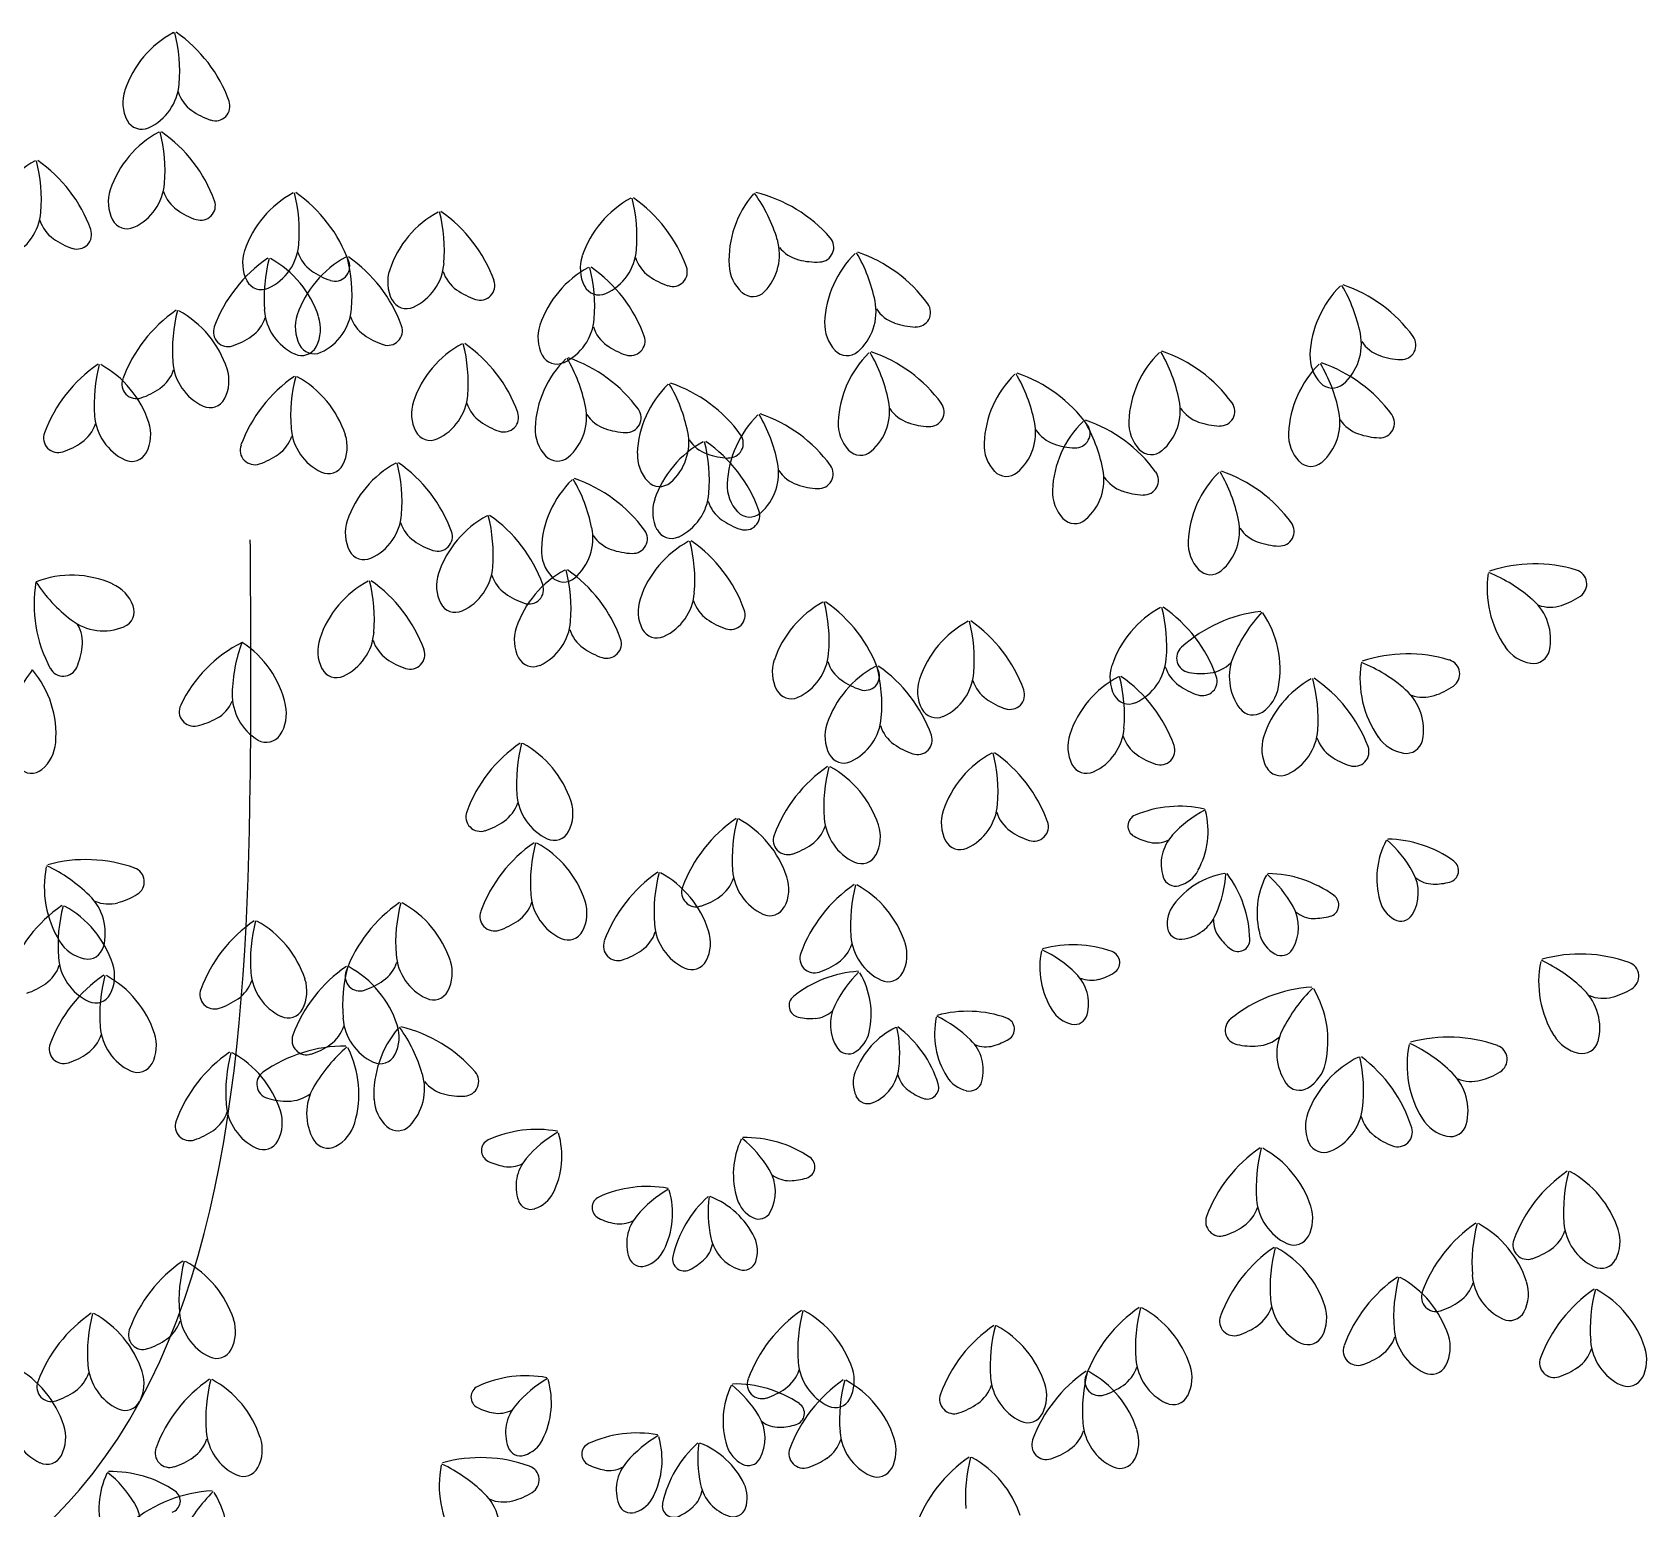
# Model space of a CAD drawing. Header units: millimetres. Extents: x 87938 to 265635, y 330093 to 434310.
# Drawn here: x 137167 to 138484, y 387982 to 389187 of the extents above; entities that cross this region are included whole.
import ezdxf

# ---------------------------------------------------------------- set-up
doc = ezdxf.new("R2010")
doc.units = ezdxf.units.MM

# ---------------------------------------------------------------- blocks, each defined once
blk = doc.blocks.new('A$C375B4AEE')
for centre, radius, start, end in [((8850.5, 7589.8), 83.7, 118.3445, 161.4924), ((8689.1, 7632), 126.8, 355.2804, 14.4133), ((8746.1, 7567.5), 117.2, 19.925, 55.2007), ((8801.3, 7606.2), 31.8, 161.4923, 206.9078), ((8772.2, 7625.1), 43.4, 294.9021, 355.2806), ((8842.9, 7624), 29.6, 197.7032, 234.5432), ((8845, 7603.4), 11.9, 250.9955, 19.9246), ((8784.9, 7597.9), 13.3, 206.908, 294.9021), ((8859.9, 7647.9), 58.9, 234.5432, 251.4303), ((8838.6, 7508.6), 83.7, 118.3445, 161.4924), ((8677.1, 7550.8), 126.8, 355.2804, 14.4133), ((8734.1, 7486.3), 117.2, 19.925, 55.2007), ((8737.6, 7485.1), 83.7, 118.3445, 161.4924), ((8576.2, 7527.3), 126.8, 355.2804, 14.4133), ((8633.2, 7462.8), 117.2, 19.925, 55.2007), ((8789.4, 7525), 31.8, 161.4923, 206.9078), ((8760.3, 7543.9), 43.4, 294.9021, 355.2806), ((8831, 7542.8), 29.6, 197.7032, 234.5432), ((8833.1, 7522.2), 11.9, 250.9955, 19.9246), ((8948.2, 7458.9), 83.7, 118.3446, 161.4923), ((8786.7, 7501.2), 126.8, 355.2804, 14.4133), ((8843.7, 7436.6), 117.2, 19.925, 55.2007), ((9223.7, 7454.6), 83.7, 118.3446, 161.4923), ((9062.2, 7496.8), 126.8, 355.2804, 14.4133), ((9119.2, 7432.3), 117.2, 19.925, 55.2008), ((9347.7, 7477.5), 83.7, 139.5157, 182.6636), ((9181.9, 7458.5), 126.8, 16.4517, 35.5845), ((9258.3, 7419), 117.2, 41.0962, 76.3719), ((8659.3, 7520.4), 43.4, 294.902, 355.2806), ((8730, 7519.3), 29.6, 197.7032, 234.5433), ((8772.9, 7516.7), 13.3, 206.908, 294.9021), ((8848, 7566.7), 58.9, 234.5432, 251.4303), ((9066.6, 7443.3), 83.7, 118.3446, 161.4923), ((8905.1, 7485.6), 126.8, 355.2805, 14.4133), ((8962.2, 7421.1), 117.2, 19.925, 55.2007), ((8747, 7543.2), 58.9, 234.5432, 251.4303), ((8732.1, 7498.7), 11.9, 250.9955, 19.9246), ((9337.7, 7488.2), 11.9, 272.1667, 41.0958), ((8899, 7475.4), 31.8, 161.4923, 206.9078), ((8869.9, 7494.3), 43.4, 294.902, 355.2806), ((8940.5, 7493.2), 29.6, 197.7032, 234.5431), ((9145.4, 7489.9), 43.4, 294.902, 355.2806), ((9261.9, 7482.2), 43.4, 316.0732, 16.4518), ((9328.2, 7506.7), 29.6, 218.8745, 255.7144), ((9425.7, 7423.5), 83.7, 134.4245, 177.5723), ((9258.9, 7419.4), 126.8, 11.3605, 30.4932), ((9331.5, 7373.2), 117.2, 36.0049, 71.2807), ((8954, 7382.6), 117.2, 124.4099, 159.6857), ((9011.5, 7446.7), 126.8, 165.1974, 184.3302), ((8849.7, 7405.6), 83.7, 18.1183, 61.2661), ((8991.2, 7406.5), 83.7, 118.3446, 161.4923), ((8957.5, 7517.1), 58.9, 234.5431, 251.4303), ((8942.7, 7472.5), 11.9, 250.9955, 19.9253), ((8829.7, 7448.8), 126.8, 355.2805, 14.4133), ((8886.7, 7384.2), 117.2, 19.925, 55.2007), ((9017.4, 7459.8), 31.8, 161.4923, 206.9078), ((8988.3, 7478.7), 43.4, 294.902, 355.2806), ((9189.2, 7398.1), 83.7, 118.3446, 161.4923), ((9174.5, 7471), 31.8, 161.4923, 206.9078), ((9027.7, 7440.3), 126.8, 355.2805, 14.4133), ((9084.7, 7375.8), 117.2, 19.925, 55.2007), ((9216, 7488.8), 29.6, 197.7035, 234.5431), ((9218.2, 7468.2), 11.9, 250.9956, 19.9253), ((9295.9, 7475.1), 31.8, 182.6636, 228.0789), ((9335.5, 7535.1), 58.9, 255.7143, 272.6015), ((8882.5, 7467), 13.3, 206.908, 294.9021), ((9059, 7477.6), 29.6, 197.7035, 234.5431), ((9061.1, 7457), 11.9, 250.9955, 19.9253), ((9158, 7462.7), 13.3, 206.908, 294.902), ((9233, 7512.7), 58.9, 234.5431, 251.4304), ((9821.7, 7397), 83.7, 134.4245, 177.5723), ((9654.9, 7392.8), 126.8, 11.3605, 30.4933), ((9727.5, 7346.6), 117.2, 36.0049, 71.2807), ((9001, 7451.5), 13.3, 206.908, 294.9021), ((9076, 7501.5), 58.9, 234.5431, 251.4304), ((9283.6, 7461.3), 13.3, 228.079, 316.0733), ((9340.7, 7435.8), 43.4, 310.982, 11.3605), ((8879.3, 7340.1), 117.2, 124.4099, 159.6857), ((8936.7, 7404.2), 126.8, 165.1974, 184.3302), ((8775, 7363), 83.7, 18.1183, 61.2661), ((8857.5, 7439.8), 29.6, 305.0674, 341.9073), ((8928.2, 7440.4), 43.4, 184.3302, 244.7087), ((8942, 7423), 31.8, 161.4923, 206.9078), ((8899, 7421.7), 31.8, 332.7028, 18.1184), ((8912.9, 7441.9), 43.4, 294.902, 355.2806), ((8983.5, 7440.8), 29.6, 197.7035, 234.5431), ((9110.9, 7433.4), 43.4, 294.902, 355.2806), ((9408.9, 7454.4), 29.6, 213.7835, 250.623), ((9416.7, 7435.1), 11.9, 267.0753, 36.0051), ((8855.3, 7419.1), 11.9, 159.6854, 288.6153), ((9000.5, 7464.7), 58.9, 234.5431, 251.4304), ((8985.7, 7420.1), 11.9, 250.9955, 19.9253), ((9140, 7414.5), 31.8, 161.4923, 206.9078), ((9181.6, 7432.3), 29.6, 197.7035, 234.5431), ((9373.9, 7425.7), 31.8, 177.5724, 222.9878), ((9418.7, 7482), 58.9, 250.6231, 267.5103), ((9736.7, 7409.3), 43.4, 310.9819, 11.3605), ((8840.7, 7463.8), 58.9, 288.1803, 305.0675), ((8915.4, 7413.2), 13.3, 244.7085, 332.7027), ((8925.5, 7414.6), 13.3, 206.908, 294.9021), ((9086, 7335.8), 83.7, 118.3446, 161.4923), ((8924.5, 7378), 126.8, 355.2805, 14.4133), ((8981.6, 7313.5), 117.2, 19.925, 55.2007), ((9198.6, 7456.2), 58.9, 234.5431, 251.4304), ((9183.7, 7411.7), 11.9, 250.9956, 19.9253), ((9360.4, 7413.1), 13.3, 222.988, 310.9819), ((9579.7, 7292.4), 117.2, 36.0049, 71.2807), ((9804.9, 7427.8), 29.6, 213.7835, 250.623), ((9812.7, 7408.5), 11.9, 267.0755, 36.0051), ((8815.5, 7296.1), 117.2, 124.4099, 159.6857), ((8872.9, 7360.3), 126.8, 165.1974, 184.3302), ((8711.2, 7319.1), 83.7, 18.1183, 61.2661), ((8853.5, 7397.9), 43.4, 184.3302, 244.7087), ((9189.5, 7337.4), 83.7, 134.4245, 177.5723), ((9123.5, 7406.2), 13.3, 206.908, 294.9021), ((9022.7, 7333.3), 126.8, 11.3605, 30.4933), ((9095.3, 7287.1), 117.2, 36.0049, 71.2807), ((9436.8, 7342.2), 83.7, 134.4245, 177.5723), ((9269.9, 7338.1), 126.8, 11.3605, 30.4933), ((9342.6, 7291.9), 117.2, 36.0049, 71.2807), ((9673.9, 7342.7), 83.7, 134.4245, 177.5723), ((9507.1, 7338.6), 126.8, 11.3605, 30.4933), ((9804.3, 7333.1), 83.7, 134.4245, 177.5723), ((9769.9, 7399.2), 31.8, 177.5724, 222.9878), ((9637.4, 7329), 126.8, 11.3605, 30.4933), ((9710, 7282.8), 117.2, 36.0049, 71.2807), ((9814.6, 7455.4), 58.9, 250.6231, 267.5103), ((8780.6, 7376.6), 11.9, 159.6854, 288.6153), ((8782.8, 7397.3), 29.6, 305.0674, 341.9073), ((8824.3, 7379.2), 31.8, 332.7028, 18.1184), ((8975.8, 7286.2), 117.2, 124.4099, 159.6857), ((9033.2, 7350.3), 126.8, 165.1974, 184.3302), ((8871.5, 7309.2), 83.7, 18.1183, 61.2661), ((9106.1, 7312.5), 126.8, 11.3605, 30.4933), ((9178.7, 7266.4), 117.2, 36.0049, 71.2807), ((9555.8, 7324.8), 83.7, 134.4245, 177.5723), ((9389, 7320.7), 126.8, 11.3605, 30.4933), ((9461.6, 7274.5), 117.2, 36.0049, 71.2807), ((9756.4, 7386.6), 13.3, 222.988, 310.982), ((8766, 7421.3), 58.9, 288.1803, 305.0675), ((8840.7, 7370.7), 13.3, 244.7085, 332.7027), ((9007.7, 7371.2), 43.4, 294.902, 355.2806), ((9272.9, 7316.7), 83.7, 134.4245, 177.5723), ((9588.9, 7355), 43.4, 310.9819, 11.3605), ((8789.7, 7354), 43.4, 184.3302, 244.7087), ((9036.8, 7352.3), 31.8, 161.4923, 206.9078), ((9078.4, 7370.1), 29.6, 197.7035, 234.5431), ((9080.5, 7349.4), 11.9, 250.9955, 19.9253), ((9104.5, 7349.7), 43.4, 310.9819, 11.3605), ((9172.7, 7368.2), 29.6, 213.7835, 250.623), ((9180.5, 7349), 11.9, 267.0753, 36.0051), ((9346.3, 7291.7), 83.7, 134.4245, 177.5723), ((9179.4, 7287.5), 126.8, 11.3605, 30.4933), ((9252, 7241.3), 117.2, 36.0049, 71.2807), ((9351.7, 7354.5), 43.4, 310.982, 11.3605), ((9420, 7373), 29.6, 213.7835, 250.623), ((9427.7, 7353.8), 11.9, 267.0753, 36.0051), ((9657.1, 7373.5), 29.6, 213.7835, 250.623), ((9664.9, 7354.3), 11.9, 267.0755, 36.0051), ((9719.2, 7345.4), 43.4, 310.9819, 11.3605), ((9795.2, 7344.7), 11.9, 267.0755, 36.0051), ((8719, 7353.3), 29.6, 305.0674, 341.9073), ((8760.5, 7335.3), 31.8, 332.7028, 18.1184), ((8950, 7344), 43.4, 184.3302, 244.7087), ((9020.4, 7343.9), 13.3, 206.908, 294.9021), ((9095.4, 7393.9), 58.9, 234.5431, 251.4304), ((9137.7, 7339.6), 31.8, 177.5724, 222.9877), ((9182.4, 7395.9), 58.9, 250.6231, 267.5103), ((9187.9, 7329), 43.4, 310.982, 11.3605), ((9384.9, 7344.4), 31.8, 177.5724, 222.9878), ((9429.7, 7400.7), 58.9, 250.6231, 267.5103), ((9470.8, 7337.1), 43.4, 310.9819, 11.3605), ((9539, 7355.7), 29.6, 213.7835, 250.623), ((9611.6, 7286.4), 83.7, 134.4245, 177.5723), ((9546.8, 7336.4), 11.9, 267.0755, 36.0051), ((9444.8, 7282.3), 126.8, 11.3605, 30.4933), ((9517.4, 7236.1), 117.2, 36.0049, 71.2807), ((9622.1, 7344.9), 31.8, 177.5724, 222.9878), ((9666.8, 7401.2), 58.9, 250.6231, 267.5103), ((9787.4, 7363.9), 29.6, 213.7835, 250.623), ((8716.7, 7332.7), 11.9, 159.6854, 288.6153), ((8702.2, 7377.3), 58.9, 288.1803, 305.0675), ((8877.1, 7322.7), 11.9, 159.6854, 288.6153), ((8879.3, 7343.4), 29.6, 305.0674, 341.9073), ((8920.8, 7325.3), 31.8, 332.7028, 18.1184), ((9282.8, 7255.8), 83.7, 118.3446, 161.4923), ((9256.1, 7347.5), 29.6, 213.7835, 250.623), ((9121.3, 7298), 126.8, 355.2805, 14.4133), ((9178.3, 7233.5), 117.2, 19.925, 55.2007), ((9263.9, 7328.2), 11.9, 267.0753, 36.0051), ((9504, 7327), 31.8, 177.5724, 222.9878), ((9548.7, 7383.3), 58.9, 250.6231, 267.5103), ((9752.4, 7335.3), 31.8, 177.5724, 222.9878), ((9797.2, 7391.6), 58.9, 250.6231, 267.5103), ((8776.9, 7326.8), 13.3, 244.7085, 332.7027), ((8862.5, 7367.4), 58.9, 288.1803, 305.0675), ((9032, 7238.4), 83.7, 118.3446, 161.4923), ((8870.5, 7280.7), 126.8, 355.2805, 14.4133), ((8927.5, 7216.2), 117.2, 19.925, 55.2007), ((9124.2, 7327), 13.3, 222.9879, 310.9819), ((9221.1, 7318.9), 31.8, 177.5724, 222.9878), ((9265.8, 7375.1), 58.9, 250.6231, 267.5103), ((9261.2, 7304), 43.4, 310.982, 11.3605), ((9371.4, 7331.8), 13.3, 222.988, 310.9819), ((9608.6, 7332.3), 13.3, 222.988, 310.982), ((9738.9, 7322.7), 13.3, 222.988, 310.982), ((8937.2, 7316.8), 13.3, 244.7085, 332.7027), ((9194.6, 7238.7), 83.7, 134.4245, 177.5723), ((9027.7, 7234.6), 126.8, 11.3605, 30.4933), ((9100.4, 7188.4), 117.2, 36.0049, 71.2807), ((9329.4, 7322.5), 29.6, 213.7835, 250.623), ((9337.2, 7303.2), 11.9, 267.0753, 36.0051), ((9490.5, 7314.5), 13.3, 222.988, 310.982), ((9526.6, 7298.7), 43.4, 310.9819, 11.3605), ((9594.8, 7317.2), 29.6, 213.7835, 250.623), ((9602.6, 7298), 11.9, 267.0755, 36.0051), ((9722.4, 7244.7), 83.7, 134.4245, 177.5723), ((9555.5, 7240.6), 126.8, 11.3605, 30.4933), ((9628.2, 7194.4), 117.2, 36.0049, 71.2807), ((9207.6, 7306.3), 13.3, 222.988, 310.9819), ((9204.5, 7291.1), 43.4, 294.902, 355.2806), ((9294.4, 7293.9), 31.8, 177.5724, 222.9878), ((9339.2, 7350.1), 58.9, 250.6231, 267.5103), ((9559.8, 7288.6), 31.8, 177.5724, 222.9878), ((9604.5, 7344.9), 58.9, 250.6231, 267.5103), ((9233.6, 7272.2), 31.8, 161.4923, 206.9078), ((9275.2, 7290), 29.6, 197.7035, 234.5431), ((9280.9, 7281.3), 13.3, 222.988, 310.9819), ((9277.3, 7269.4), 11.9, 250.9956, 19.9253), ((8982.8, 7254.9), 31.8, 161.4923, 206.9078), ((8953.7, 7273.8), 43.4, 294.902, 355.2806), ((9024.3, 7272.7), 29.6, 197.7035, 234.5431), ((9106.4, 7195.4), 83.7, 118.3446, 161.4923), ((8944.9, 7237.7), 126.8, 355.2805, 14.4133), ((9001.9, 7173.2), 117.2, 19.925, 55.2007), ((9109.6, 7251), 43.4, 310.9819, 11.3605), ((9292.2, 7313.9), 58.9, 234.5431, 251.4304), ((9546.3, 7276), 13.3, 222.988, 310.982), ((9637.3, 7257), 43.4, 310.9819, 11.3605), ((9705.6, 7275.5), 29.6, 213.7835, 250.623), ((9713.3, 7256.3), 11.9, 267.0755, 36.0051), ((9041.3, 7296.6), 58.9, 234.5431, 251.4304), ((9026.5, 7252.1), 11.9, 250.9955, 19.9253), ((9177.8, 7269.5), 29.6, 213.7835, 250.623), ((9185.6, 7250.3), 11.9, 267.0753, 36.0051), ((9270.9, 7174.6), 83.7, 118.3446, 161.4923), ((9217.2, 7263.9), 13.3, 206.908, 294.902), ((9109.4, 7216.8), 126.8, 355.2805, 14.4133), ((9166.4, 7152.3), 117.2, 19.925, 55.2007), ((9670.5, 7246.9), 31.8, 177.5724, 222.9878), ((9715.3, 7303.2), 58.9, 250.6231, 267.5103), ((8966.3, 7246.6), 13.3, 206.908, 294.9021), ((9142.8, 7240.9), 31.8, 177.5724, 222.9877), ((9187.5, 7297.2), 58.9, 250.6231, 267.5103), ((8727.8, 7139.2), 81.4, 65.9099, 110.9773), ((9057.2, 7211.9), 31.8, 161.4923, 206.9078), ((9028.1, 7230.8), 43.4, 294.902, 355.2806), ((9098.8, 7229.7), 29.6, 197.7035, 234.5431), ((9169.9, 7151.1), 83.7, 118.3446, 161.4923), ((9129.3, 7228.3), 13.3, 222.9879, 310.9819), ((9008.4, 7193.3), 126.8, 355.2805, 14.4133), ((9065.4, 7128.8), 117.2, 19.925, 55.2007), ((9657, 7234.3), 13.3, 222.988, 310.982), ((9966.3, 7209.7), 83.7, 171.5976, 214.7454), ((9835.8, 7105.5), 126.8, 48.5335, 67.6664), ((9921.6, 7112.6), 117.2, 73.1781, 108.4538), ((9952.1, 7213.4), 11.9, 304.2488, 73.178), ((8807, 7196.8), 109.9, 170.3912, 208.3763), ((8804.6, 7284.7), 126.8, 213.299, 232.4318), ((8748.2, 7184.3), 31.8, 20.8044, 66.2198), ((9009.5, 7142.2), 83.7, 118.3446, 161.4923), ((8848, 7184.4), 126.8, 355.2805, 14.4133), ((8905.1, 7119.9), 117.2, 19.925, 55.2007), ((9115.8, 7253.6), 58.9, 234.5431, 251.4304), ((9100.9, 7209), 11.9, 250.9955, 19.9253), ((9192.6, 7209.9), 43.4, 294.902, 355.2806), ((8765.4, 7190.9), 13.3, 292.8101, 20.8043), ((9040.7, 7203.6), 13.3, 206.908, 294.9021), ((9221.7, 7191), 31.8, 161.4923, 206.9078), ((9263.3, 7208.8), 29.6, 197.7035, 234.5431), ((9265.4, 7188.2), 11.9, 250.9956, 19.9253), ((9380.5, 7124.9), 83.7, 118.3446, 161.4923), ((9219, 7167.2), 126.8, 355.2805, 14.4133), ((9276, 7102.6), 117.2, 19.925, 55.2007), ((9656, 7120.6), 83.7, 118.3446, 161.4923), ((9494.5, 7162.8), 126.8, 355.2805, 14.4133), ((9551.5, 7098.3), 117.2, 19.925, 55.2007), ((9891.1, 7168.1), 43.4, 348.155, 48.5335), ((9934.2, 7224.1), 29.6, 250.9565, 287.7963), ((9925.3, 7252), 58.9, 287.7962, 304.6835), ((8753.8, 7218.6), 43.4, 232.4317, 292.8103), ((8707, 7165.6), 29.6, 353.1691, 30.0088), ((9091.6, 7186.4), 43.4, 294.902, 355.2806), ((9280.3, 7232.7), 58.9, 234.5431, 251.4304), ((9498.9, 7109.3), 83.7, 118.3446, 161.4923), ((9337.4, 7151.6), 126.8, 355.2805, 14.4133), ((9394.4, 7087.1), 117.2, 19.925, 55.2007), ((9711.6, 7074.7), 117.2, 96.667, 131.9428), ((9792.3, 7104.7), 126.8, 137.4545, 156.5873), ((9630, 7143.6), 83.7, 350.3754, 33.5232), ((8960.3, 7158.7), 31.8, 161.4923, 206.9078), ((8931.2, 7177.6), 43.4, 294.902, 355.2806), ((9001.9, 7176.5), 29.6, 197.7035, 234.5431), ((9120.7, 7167.5), 31.8, 161.4923, 206.9078), ((9162.3, 7185.3), 29.6, 197.7035, 234.5431), ((9164.4, 7164.7), 11.9, 250.9956, 19.9253), ((9205.2, 7182.7), 13.3, 206.908, 294.902), ((8677.9, 7169), 58.9, 336.2819, 353.1691), ((8916, 7067.4), 109.9, 116.6368, 154.6219), ((8985.5, 7121.4), 126.8, 159.5446, 178.6774), ((8822.7, 7097.3), 81.4, 12.1555, 57.2229), ((9004, 7155.8), 11.9, 250.9955, 19.9253), ((9104.3, 7159.2), 13.3, 206.908, 294.9021), ((9179.3, 7209.2), 58.9, 234.5431, 251.4304), ((9302.1, 7160.3), 43.4, 294.902, 355.2806), ((9641.2, 7153), 11.9, 131.9425, 260.8722), ((9715.7, 7137.8), 43.4, 156.5873, 216.9658), ((9817.9, 7039.2), 117.2, 73.1781, 108.4538), ((9923.6, 7180.1), 31.8, 214.7455, 260.1608), ((9920.5, 7161.9), 13.3, 260.1609, 348.1551), ((8796.4, 7066.4), 126.8, 142.6392, 161.7719), ((8633.6, 7090.7), 81.4, 355.25, 40.3175), ((8720.9, 7150.1), 11.9, 207.7871, 336.7168), ((8943.9, 7150.3), 13.3, 206.908, 294.9021), ((9018.9, 7200.3), 58.9, 234.5431, 251.4304), ((9331.2, 7141.4), 31.8, 161.4923, 206.9078), ((9423.4, 7072.5), 83.7, 118.3446, 161.4923), ((9372.8, 7159.2), 29.6, 197.7035, 234.5431), ((9375, 7138.5), 11.9, 250.9956, 19.9253), ((9262, 7114.8), 126.8, 355.2805, 14.4133), ((9319, 7050.2), 117.2, 19.925, 55.2007), ((9420.6, 7144.7), 43.4, 294.902, 355.2806), ((9606.7, 7137), 31.8, 161.4923, 206.9078), ((9577.6, 7155.9), 43.4, 294.902, 355.2806), ((9648.3, 7154.8), 29.6, 197.7035, 234.543), ((9649.1, 7199.3), 58.9, 260.4374, 277.3246), ((9652.9, 7170.2), 29.6, 277.3245, 314.1644), ((9862.6, 7136.2), 83.7, 171.5976, 214.7454), ((9732.1, 7032.1), 126.8, 48.5335, 67.6664), ((9848.4, 7140), 11.9, 304.2488, 73.178), ((9314.8, 7133), 13.3, 206.908, 294.902), ((9389.8, 7183.1), 58.9, 234.5431, 251.4304), ((9449.7, 7125.8), 31.8, 161.4923, 206.9078), ((9491.3, 7143.6), 29.6, 197.7035, 234.543), ((9493.4, 7123), 11.9, 250.9956, 19.9253), ((9621.5, 7064.1), 83.7, 118.3446, 161.4923), ((9460, 7106.3), 126.8, 355.2805, 14.4133), ((9517, 7041.8), 117.2, 19.925, 55.2007), ((9665.3, 7178.7), 58.9, 234.5431, 251.4304), ((9650.5, 7134.2), 11.9, 250.9956, 19.9253), ((9681.1, 7134.9), 31.8, 304.9599, 350.3755), ((9780, 7063), 83.7, 119.1588, 162.3066), ((9618, 7102.9), 126.8, 356.0947, 15.2275), ((9675.9, 7039.3), 117.2, 20.7392, 56.015), ((9787.4, 7094.6), 43.4, 348.155, 48.5335), ((9821.6, 7178.5), 58.9, 287.7962, 304.6835), ((8827.4, 7109.3), 11.9, 154.0327, 282.9624), ((8831.7, 7129.6), 29.6, 299.4147, 336.2544), ((8902.1, 7123.3), 43.4, 178.6773, 239.0559), ((8871.2, 7107.5), 31.8, 327.05, 12.4654), ((9508.3, 7167.5), 58.9, 234.5431, 251.4304), ((9590.3, 7128.7), 13.3, 206.9079, 294.9022), ((9830.5, 7150.6), 29.6, 250.9565, 287.7963), ((8817.3, 7155.2), 58.9, 282.5275, 299.4147), ((9345.1, 7107.9), 43.4, 294.902, 355.2806), ((9433.3, 7117.5), 13.3, 206.908, 294.902), ((9691.7, 7119.8), 13.3, 216.9658, 304.9599), ((8886.6, 7097.5), 13.3, 239.0557, 327.0499), ((9374.2, 7089), 31.8, 161.4923, 206.9078), ((9415.8, 7106.8), 29.6, 197.7035, 234.5431), ((9418, 7086.1), 11.9, 250.9956, 19.9253), ((9572.3, 7080.5), 31.8, 161.4923, 206.9078), ((9543.2, 7099.4), 43.4, 294.902, 355.2806), ((9613.9, 7098.3), 29.6, 197.7035, 234.543), ((9730.6, 7078.8), 31.8, 162.3065, 207.722), ((9701.2, 7097.3), 43.4, 295.7162, 356.0946), ((9771.9, 7097.2), 29.6, 198.5178, 235.3575), ((9819.9, 7106.7), 31.8, 214.7455, 260.1608), ((8683, 7086.4), 31.8, 310.1445, 355.5599), ((9160, 6986.9), 117.2, 124.4099, 159.6857), ((9217.5, 7051), 126.8, 165.1974, 184.3302), ((9055.7, 7009.8), 83.7, 18.1183, 61.2661), ((9357.8, 7080.6), 13.3, 206.908, 294.902), ((9432.8, 7130.7), 58.9, 234.5431, 251.4304), ((9518.3, 7001.8), 83.7, 118.3446, 161.4923), ((9356.8, 7044), 126.8, 355.2805, 14.4133), ((9413.8, 6979.5), 117.2, 19.925, 55.2007), ((9630.9, 7122.2), 58.9, 234.5431, 251.4304), ((9616, 7077.7), 11.9, 250.9956, 19.9253), ((9774.4, 7076.5), 11.9, 251.8097, 20.7395), ((9816.8, 7088.5), 13.3, 260.1609, 348.1551), ((8694.9, 7072.3), 13.3, 222.1502, 310.1444), ((9410.8, 6967.8), 117.2, 124.4099, 159.6857), ((9468.2, 7031.9), 126.8, 165.1974, 184.3302), ((9306.4, 6990.8), 83.7, 18.1183, 61.2661), ((9555.8, 7072.2), 13.3, 206.9079, 294.9022), ((9714.3, 7070.2), 13.3, 207.7223, 295.7162), ((9788.6, 7121.3), 58.9, 235.3574, 252.2445), ((9063.6, 7044.1), 29.6, 305.0674, 341.9073), ((9134.3, 7044.7), 43.4, 184.3302, 244.7087), ((9105, 7026), 31.8, 332.7028, 18.1184), ((9061.3, 7023.4), 11.9, 159.6854, 288.6153), ((9336.1, 6925.3), 117.2, 124.4099, 159.6857), ((9393.5, 6989.4), 126.8, 165.1974, 184.3302), ((9231.7, 6948.3), 83.7, 18.1183, 61.2661), ((9385, 7025.6), 43.4, 184.3302, 244.7086), ((9469.1, 7018.3), 31.8, 161.4923, 206.9078), ((9440, 7037.2), 43.4, 294.902, 355.2806), ((9510.7, 7036.1), 29.6, 197.7035, 234.543), ((9599.1, 7015.9), 9.54, 112.6683, 241.5979), ((9631.6, 6938.2), 93.8, 77.3926, 112.6683), ((9700.4, 6939.5), 101.5, 118.18, 137.3128), ((9588.1, 7011.8), 66.9, 331.1009, 14.2488), ((9046.7, 7068), 58.9, 288.1803, 305.0675), ((9121.4, 7017.5), 13.3, 244.7085, 332.7027), ((9312, 7004.4), 11.9, 159.6855, 288.6153), ((9314.3, 7025), 29.6, 305.0674, 341.9073), ((9355.8, 7006.9), 31.8, 332.7028, 18.1184), ((9527.7, 7059.9), 58.9, 234.5431, 251.4304), ((9512.8, 7015.4), 11.9, 250.9956, 19.9253), ((9651.4, 6984.8), 34.7, 137.3129, 197.6912), ((9171.4, 6905.6), 117.2, 124.4099, 159.6857), ((9228.9, 6969.7), 126.8, 165.1974, 184.3302), ((9067.1, 6928.6), 83.7, 18.1183, 61.2661), ((9297.5, 7049), 58.9, 288.1803, 305.0675), ((9452.7, 7009.9), 13.3, 206.908, 294.902), ((9617.3, 7048.8), 47.1, 241.163, 258.0502), ((9612.4, 7025.8), 23.7, 258.0502, 294.8898), ((9859.5, 6972.9), 66.9, 152.3232, 195.4709), ((9733.5, 6928.7), 101.5, 29.2591, 48.3919), ((9800.2, 6911.4), 93.8, 53.9036, 89.1793), ((8789.1, 6965.9), 83.7, 168.5702, 211.718), ((8653.3, 6868.8), 126.8, 45.5061, 64.6389), ((8739.4, 6871.3), 117.2, 70.1506, 105.4264), ((8775.1, 6970.4), 11.9, 301.2209, 70.1506), ((9372.2, 6998.5), 13.3, 244.7086, 332.7027), ((9849.8, 6979.4), 9.54, 284.9741, 53.9032), ((9272.2, 6881.4), 117.2, 124.4099, 159.6857), ((9329.7, 6945.5), 126.8, 165.1974, 184.3302), ((9167.9, 6904.4), 83.7, 18.1183, 61.2661), ((9239.6, 6982.5), 29.6, 305.0674, 341.9073), ((9310.3, 6983.1), 43.4, 184.3302, 244.7086), ((9281.1, 6964.4), 31.8, 332.7028, 18.1184), ((9628.5, 6977.5), 10.7, 197.6911, 285.6853), ((9680.2, 6911.3), 66.9, 99.8843, 143.0322), ((9624.5, 6991.7), 25.4, 285.6855, 331.101), ((9568.3, 6984.3), 101.5, 336.8202, 355.953), ((9595.3, 6920.9), 93.8, 1.4647, 36.7405), ((9761.8, 6944.8), 66.9, 152.3232, 195.4709), ((9635.8, 6900.6), 101.5, 29.2591, 48.3919), ((9702.5, 6883.3), 93.8, 53.9036, 89.1793), ((9791.8, 6961.3), 34.7, 328.8807, 29.2591), ((9839.2, 6992.2), 23.7, 231.6821, 268.5218), ((9839.8, 7015.6), 47.1, 268.5218, 285.409), ((8711.8, 6928.3), 43.4, 345.1278, 45.5062), ((8750.4, 7010.3), 58.9, 284.7688, 301.656), ((9145.6, 6963.4), 43.4, 184.3302, 244.7087), ((9237.3, 6961.9), 11.9, 159.6855, 288.6153), ((9222.8, 7006.5), 58.9, 288.1803, 305.0675), ((9432.5, 6871.4), 117.2, 124.4099, 159.6857), ((9490, 6935.6), 126.8, 165.1974, 184.3302), ((9328.2, 6894.4), 83.7, 18.1183, 61.2661), ((9752.1, 6951.4), 9.54, 284.9741, 53.9032), ((8786, 6854.2), 117.2, 124.4099, 159.6857), ((8843.4, 6918.3), 126.8, 165.1974, 184.3302), ((8681.7, 6877.2), 83.7, 18.1183, 61.2661), ((8757.9, 6981.9), 29.6, 247.9291, 284.7688), ((9061.5, 6856.7), 117.2, 124.4099, 159.6857), ((9118.9, 6920.8), 126.8, 165.1974, 184.3302), ((8957.2, 6879.7), 83.7, 18.1183, 61.2661), ((9072.7, 6942.1), 11.9, 159.6854, 288.6153), ((9075, 6962.8), 29.6, 305.0674, 341.9073), ((9116.4, 6944.7), 31.8, 332.7028, 18.1184), ((9297.4, 6956), 13.3, 244.7086, 332.7027), ((9647, 6936.3), 25.4, 143.0322, 188.4475), ((9629.7, 6958), 34.7, 276.4418, 336.8203), ((9694.1, 6933.3), 34.7, 328.8807, 29.2591), ((9741.5, 6964.1), 23.7, 231.6821, 268.5218), ((9742.1, 6987.6), 47.1, 268.5218, 285.409), ((9819.5, 6961.8), 25.4, 195.4709, 240.8865), ((9812.3, 6948.9), 10.7, 240.8864, 328.8807), ((8943, 6841.9), 117.2, 124.4099, 159.6857), ((9000.4, 6906), 126.8, 165.1974, 184.3302), ((8838.6, 6864.9), 83.7, 18.1183, 61.2661), ((9058.1, 6986.8), 58.9, 288.1803, 305.0675), ((9132.8, 6936.2), 13.3, 244.7085, 332.7027), ((9175.8, 6938.6), 29.6, 305.0674, 341.9073), ((9246.5, 6939.2), 43.4, 184.3302, 244.7086), ((9217.2, 6920.5), 31.8, 332.7028, 18.1184), ((9632.4, 6934.1), 10.7, 188.4475, 276.4419), ((9683.1, 6939.2), 23.7, 179.2434, 216.083), ((8744.9, 6938.6), 31.8, 211.718, 257.1335), ((8740.8, 6920.6), 13.3, 257.1335, 345.1277), ((9173.5, 6917.9), 11.9, 159.6855, 288.6153), ((9336.1, 6928.6), 29.6, 305.0674, 341.9073), ((9406.8, 6929.3), 43.4, 184.3302, 244.7086), ((9377.5, 6910.5), 31.8, 332.7028, 18.1184), ((9544.8, 6825.2), 93.8, 70.1507, 105.4264), ((9702, 6953), 47.1, 216.0828, 232.9701), ((9679.5, 6923), 9.54, 232.5351, 1.4645), ((9721.8, 6933.7), 25.4, 195.4709, 240.8865), ((8760.2, 6912), 43.4, 184.3302, 244.7087), ((8731, 6893.3), 31.8, 332.7028, 18.1184), ((8965, 6913.9), 29.6, 305.0674, 341.9073), ((9035.7, 6914.5), 43.4, 184.3302, 244.7087), ((9006.5, 6895.8), 31.8, 332.7028, 18.1184), ((9158.9, 6962.6), 58.9, 288.1803, 305.0675), ((9233.6, 6912), 13.3, 244.7086, 332.7027), ((9333.8, 6908), 11.9, 159.6855, 288.6153), ((9319.2, 6952.6), 58.9, 288.1803, 305.0675), ((9584.6, 6900.8), 66.9, 168.5702, 211.718), ((9476, 6823.2), 101.5, 45.5061, 64.6389), ((9573.4, 6904.4), 9.54, 301.2212, 70.151), ((9714.7, 6920.8), 10.7, 240.8864, 328.8807), ((10008.4, 6888.8), 83.7, 168.5702, 211.718), ((9872.7, 6791.7), 126.8, 45.5061, 64.639), ((9958.7, 6794.2), 117.2, 70.1507, 105.4264), ((9994.5, 6893.3), 11.9, 301.2209, 70.1507), ((8689.5, 6911.4), 29.6, 305.0674, 341.9073), ((8820.1, 6797.4), 117.2, 124.4099, 159.6857), ((8877.5, 6861.6), 126.8, 165.1974, 184.3302), ((8715.8, 6820.4), 83.7, 18.1183, 61.2661), ((8846.5, 6899.1), 29.6, 305.0674, 341.9073), ((8917.2, 6899.7), 43.4, 184.3302, 244.7087), ((9018.2, 6804.6), 117.2, 124.4099, 159.6857), ((8887.9, 6881), 31.8, 332.7028, 18.1184), ((9075.6, 6868.7), 126.8, 165.1974, 184.3302), ((8962.8, 6893.2), 11.9, 159.6854, 288.6153), ((8913.8, 6827.5), 83.7, 18.1183, 61.2661), ((8948.2, 6937.9), 58.9, 288.1803, 305.0675), ((9375.5, 6803.7), 93.8, 93.6396, 128.9153), ((9441.2, 6824.3), 101.5, 134.4271, 153.5599), ((9313.2, 6862.2), 66.9, 347.348, 30.4958), ((9393.9, 6902.1), 13.3, 244.7086, 332.7027), ((9522.8, 6870.8), 34.7, 345.1275, 45.5061), ((9559.7, 6913.7), 23.7, 247.9292, 284.7688), ((9553.7, 6936.3), 47.1, 284.7688, 301.656), ((8672.7, 6935.4), 58.9, 288.1803, 305.0675), ((8747.4, 6884.8), 13.3, 244.7085, 332.7027), ((8844.2, 6878.5), 11.9, 159.6854, 288.6153), ((9022.9, 6887.3), 13.3, 244.7085, 332.7027), ((9322.6, 6869.3), 9.54, 128.9152, 257.845), ((9747, 6767.4), 117.2, 93.6396, 128.9153), ((9829.2, 6793.1), 126.8, 134.4271, 153.5598), ((9669.1, 6840.5), 83.7, 347.348, 30.4957), ((9931.2, 6851.2), 43.4, 345.1278, 45.5062), ((9977.2, 6904.9), 29.6, 247.9291, 284.7688), ((9969.8, 6933.2), 58.9, 284.7688, 301.656), ((8829.7, 6923.1), 58.9, 288.1803, 305.0675), ((8904.3, 6872.6), 13.3, 244.7085, 332.7027), ((9332.6, 6882.5), 23.7, 274.2972, 311.137), ((9381.4, 6854), 34.7, 153.5599, 213.9383), ((9458.9, 6770.9), 93.8, 70.1506, 105.4264), ((9549.3, 6879), 25.4, 211.7181, 257.1334), ((8794.3, 6855.3), 43.4, 184.3302, 244.7087), ((8921.7, 6861.8), 29.6, 305.0674, 341.9073), ((8992.4, 6862.4), 43.4, 184.3302, 244.7087), ((9058, 6796.7), 83.7, 139.5158, 182.6636), ((8963.2, 6843.7), 31.8, 332.7028, 18.1184), ((8892.2, 6777.8), 126.8, 16.4517, 35.5845), ((8968.7, 6738.2), 117.2, 41.0962, 76.3719), ((9330.8, 6905.9), 47.1, 257.41, 274.2972), ((9429.7, 6791.5), 66.9, 116.1313, 159.2791), ((9301.9, 6830.3), 101.5, 353.0673, 12.2001), ((9345.5, 6777), 93.8, 17.7118, 52.9875), ((9498.7, 6846.5), 66.9, 168.5702, 211.718), ((9390.1, 6768.9), 101.5, 45.5061, 64.6389), ((9487.5, 6850.1), 9.54, 301.2212, 70.151), ((9546, 6864.6), 10.7, 257.1335, 345.1276), ((9680.9, 6849.3), 11.9, 128.9153, 257.8448), ((8721.3, 6834), 11.9, 159.6854, 288.6153), ((8723.6, 6854.6), 29.6, 305.0674, 341.9073), ((8765.1, 6836.6), 31.8, 332.7028, 18.1184), ((8919.4, 6841.1), 11.9, 159.6854, 288.6153), ((8904.9, 6885.7), 58.9, 288.1803, 305.0675), ((9353.7, 6853.1), 25.4, 301.9326, 347.3479), ((9436.9, 6816.5), 34.7, 345.1275, 45.5061), ((9473.7, 6859.4), 23.7, 247.9291, 284.7688), ((9467.7, 6882.1), 47.1, 284.7688, 301.656), ((9691.2, 6895.1), 58.9, 257.41, 274.2972), ((9693.4, 6865.9), 29.6, 274.2973, 311.1369), ((9754.5, 6830.3), 43.4, 153.5597, 213.9382), ((9901, 6820.9), 83.7, 168.5702, 211.718), ((9765.3, 6723.9), 126.8, 45.5061, 64.639), ((9851.3, 6726.4), 117.2, 70.1507, 105.4264), ((9887.1, 6825.4), 11.9, 301.2209, 70.1507), ((9964.3, 6861.5), 31.8, 211.718, 257.1334), ((9960.2, 6843.5), 13.3, 257.1334, 345.1277), ((8706.8, 6878.6), 58.9, 288.1803, 305.0675), ((8922.8, 6734.5), 117.2, 124.4099, 159.6857), ((8980.3, 6798.6), 126.8, 165.1974, 184.3302), ((8818.5, 6757.5), 83.7, 18.1183, 61.2661), ((8951.3, 6719.1), 117.2, 89.873, 125.1487), ((9035, 6739.4), 126.8, 130.6604, 149.7932), ((8878.4, 6797.2), 83.7, 343.5813, 26.7291), ((8979.6, 6835.2), 13.3, 244.7085, 332.7027), ((9361.5, 6840.6), 10.7, 213.9386, 301.9326), ((9814.7, 6752.2), 83.7, 116.1313, 159.2791), ((9655, 6800.6), 126.8, 353.0673, 12.2001), ((9709.5, 6734), 117.2, 17.7118, 52.9875), ((8781.5, 6828.1), 13.3, 244.7085, 332.7027), ((8890.7, 6805.2), 11.9, 125.1488, 254.0784), ((8972.3, 6801.4), 43.4, 316.0732, 16.4518), ((9048, 6807.4), 11.9, 272.1666, 41.0963), ((9390.8, 6806.2), 25.4, 159.2791, 204.6945), ((9368.2, 6822.2), 34.7, 292.6889, 353.0673), ((9424.6, 6819.2), 23.7, 195.4901, 232.33), ((9463.4, 6824.7), 25.4, 211.7181, 257.1334), ((9719.8, 6829.2), 31.8, 301.9325, 347.348), ((9823.7, 6783.4), 43.4, 345.1278, 45.5062), ((9862.3, 6865.3), 58.9, 284.7688, 301.656), ((8904.3, 6820.9), 29.6, 270.5305, 307.3702), ((8962.8, 6781.3), 43.4, 149.7932, 210.1716), ((9038.6, 6825.9), 29.6, 218.8747, 255.7144), ((9045.8, 6854.3), 58.9, 255.7143, 272.6015), ((9439, 6837.7), 47.1, 232.3299, 249.2172), ((9425.7, 6802.6), 9.54, 248.7823, 17.7116), ((9460.1, 6810.3), 10.7, 257.1333, 345.1275), ((9729.5, 6813.5), 13.3, 213.9383, 301.9327), ((9869.8, 6837), 29.6, 247.9291, 284.7688), ((8897, 6792.3), 43.4, 184.3302, 244.7087), ((8904, 6850.2), 58.9, 253.6433, 270.5305), ((9006.2, 6794.3), 31.8, 182.6636, 228.0789), ((9377.4, 6800), 10.7, 204.6948, 292.6889), ((9737.9, 6790.5), 43.4, 292.6888, 353.0673), ((8824.1, 6771), 11.9, 159.6854, 288.6153), ((8826.4, 6791.7), 29.6, 305.0674, 341.9073), ((8867.8, 6773.6), 31.8, 332.7028, 18.1184), ((8928.2, 6782.5), 31.8, 298.1659, 343.5814), ((8993.9, 6780.5), 13.3, 228.079, 316.0733), ((9766.2, 6770.5), 31.8, 159.2792, 204.6947), ((9808.4, 6786.7), 29.6, 195.4901, 232.33), ((9856.9, 6793.7), 31.8, 211.718, 257.1334), ((9852.8, 6775.7), 13.3, 257.1334, 345.1277), ((8809.5, 6815.7), 58.9, 288.1803, 305.0675), ((8884.2, 6765.1), 13.3, 244.7085, 332.7027), ((8936.9, 6766.2), 13.3, 210.1714, 298.166), ((9071.6, 6751), 9.54, 114.8185, 243.7481), ((9107, 6674.5), 93.8, 79.5426, 114.8184), ((9175.7, 6678.5), 101.5, 120.3301, 139.4629), ((9060.8, 6746.4), 66.9, 333.251, 16.3988), ((9334.5, 6731.5), 66.9, 154.4733, 197.621), ((9210.3, 6682.6), 101.5, 31.4091, 50.542), ((9277.5, 6667.8), 93.8, 56.0537, 91.3294), ((9826.4, 6809.9), 58.9, 232.33, 249.2171), ((9809.8, 6766), 11.9, 248.7822, 17.712), ((9125, 6721.9), 34.7, 139.4629, 199.8413), ((9324.6, 6737.7), 9.54, 287.1242, 56.0538), ((9763.6, 6656.5), 117.2, 124.4099, 159.6857), ((9821, 6720.7), 126.8, 165.1974, 184.3302), ((9659.3, 6679.5), 83.7, 18.1183, 61.2661), ((9749.4, 6762.8), 13.3, 204.6945, 292.689), ((9088.5, 6784.5), 47.1, 243.313, 260.2002), ((9084.6, 6761.4), 23.7, 260.2002, 297.04), ((9267.3, 6717.4), 34.7, 331.0306, 31.4092), ((10014.3, 6637.5), 117.2, 124.4099, 159.6857), ((10071.8, 6701.6), 126.8, 165.1974, 184.3302), ((9910, 6660.5), 83.7, 18.1183, 61.2661), ((9197.3, 6627.9), 93.8, 79.5426, 114.8184), ((9266, 6631.8), 101.5, 120.3301, 139.4629), ((9151.1, 6699.8), 66.9, 333.251, 16.3988), ((9313.5, 6750.1), 23.7, 233.8321, 270.6718), ((9313.2, 6773.5), 47.1, 270.6718, 287.559), ((9102.4, 6713.7), 10.7, 199.8417, 287.8357), ((9097.9, 6727.8), 25.4, 287.8356, 333.251), ((9161.9, 6704.4), 9.54, 114.8185, 243.7481), ((9309.8, 6643.8), 93.8, 131.9815, 167.2573), ((9348.6, 6700.7), 101.5, 172.7689, 191.9017), ((9224.6, 6651), 66.9, 25.6899, 68.8377), ((9295, 6718.9), 25.4, 197.6209, 243.0365), ((9737.8, 6714.4), 43.4, 184.3302, 244.7087), ((9708.6, 6695.6), 31.8, 332.7028, 18.1184), ((9178.9, 6737.9), 47.1, 243.313, 260.2002), ((9174.9, 6714.8), 23.7, 260.2002, 297.0399), ((9215.3, 6675.2), 34.7, 139.4629, 199.8413), ((9288.3, 6705.8), 10.7, 243.0367, 331.031), ((9664.9, 6693.1), 11.9, 159.6855, 288.6152), ((9667.1, 6713.7), 29.6, 305.0675, 341.9073), ((9939.6, 6595), 117.2, 124.4099, 159.6857), ((9988.6, 6695.3), 43.4, 184.3302, 244.7087), ((9283.3, 6686.9), 34.7, 191.9017, 252.2802), ((9262, 6669), 25.4, 340.2744, 25.6898), ((9650.3, 6737.7), 58.9, 288.1803, 305.0675), ((9725, 6687.2), 13.3, 244.7086, 332.7027), ((9997.1, 6659.1), 126.8, 165.1974, 184.3302), ((9835.3, 6618), 83.7, 18.1183, 61.2661), ((9917.9, 6694.7), 29.6, 305.0675, 341.9073), ((9959.3, 6676.6), 31.8, 332.7028, 18.1184), ((9188.2, 6681.1), 25.4, 287.8356, 333.251), ((9227.3, 6679), 23.7, 312.6391, 349.4787), ((9775, 6575.3), 117.2, 124.4099, 159.6857), ((9832.4, 6639.4), 126.8, 165.1974, 184.3302), ((9670.7, 6598.2), 83.7, 18.1183, 61.2661), ((9915.6, 6674.1), 11.9, 159.6855, 288.6152), ((9901, 6718.7), 58.9, 288.1803, 305.0675), ((8884.7, 6564.1), 117.2, 124.4099, 159.6857), ((8942.1, 6628.2), 126.8, 165.1974, 184.3302), ((8780.4, 6587.1), 83.7, 18.1183, 61.2661), ((9192.7, 6667.1), 10.7, 199.8416, 287.8356), ((9227.6, 6662.3), 9.54, 167.2572, 296.1871), ((9211.4, 6696.2), 47.1, 295.7519, 312.6391), ((9275.9, 6664), 10.7, 252.2802, 340.2741), ((9975.7, 6668.2), 13.3, 244.7086, 332.7027), ((9875.8, 6551.1), 117.2, 124.4099, 159.6857), ((9933.2, 6615.2), 126.8, 165.1974, 184.3302), ((9771.5, 6574), 83.7, 18.1183, 61.2661), ((9843.2, 6652.2), 29.6, 305.0675, 341.9073), ((9913.8, 6652.8), 43.4, 184.3302, 244.7087), ((9884.6, 6634.1), 31.8, 332.7028, 18.1184), ((9749.2, 6633.1), 43.4, 184.3302, 244.7087), ((9840.9, 6631.5), 11.9, 159.6855, 288.6152), ((9826.3, 6676.2), 58.9, 288.1803, 305.0675), ((10036.1, 6541.1), 117.2, 124.4099, 159.6857), ((10093.6, 6605.2), 126.8, 165.1974, 184.3302), ((9931.8, 6564.1), 83.7, 18.1183, 61.2661), ((8810, 6521.6), 117.2, 124.4099, 159.6857), ((8867.4, 6585.7), 126.8, 165.1974, 184.3302), ((8705.7, 6544.6), 83.7, 18.1183, 61.2661), ((8858.9, 6621.9), 43.4, 184.3302, 244.7087), ((8829.7, 6603.2), 31.8, 332.7028, 18.1184), ((9389.6, 6523.9), 117.2, 124.4099, 159.6857), ((9447, 6588), 126.8, 165.1974, 184.3302), ((9285.2, 6546.8), 83.7, 18.1183, 61.2661), ((9665.1, 6526.3), 117.2, 124.4099, 159.6857), ((9722.5, 6590.5), 126.8, 165.1974, 184.3302), ((9560.8, 6549.3), 83.7, 18.1183, 61.2661), ((9676.2, 6611.8), 11.9, 159.6855, 288.6152), ((9678.5, 6632.5), 29.6, 305.0675, 341.9073), ((9720, 6614.4), 31.8, 332.7028, 18.1184), ((9901, 6625.6), 13.3, 244.7086, 332.7027), ((8785.9, 6600.6), 11.9, 159.6854, 288.6153), ((8788.2, 6621.3), 29.6, 305.0674, 341.9073), ((9546.5, 6511.6), 117.2, 124.4099, 159.6857), ((9604, 6575.7), 126.8, 165.1974, 184.3302), ((9442.2, 6534.6), 83.7, 18.1183, 61.2661), ((9661.7, 6656.4), 58.9, 288.1803, 305.0675), ((9736.4, 6605.9), 13.3, 244.7086, 332.7027), ((9850, 6608.9), 43.4, 184.3302, 244.7087), ((9820.8, 6590.2), 31.8, 332.7028, 18.1184), ((8771.4, 6645.3), 58.9, 288.1803, 305.0675), ((8846.1, 6594.7), 13.3, 244.7085, 332.7027), ((9777.1, 6587.6), 11.9, 159.6855, 288.6152), ((9779.3, 6608.3), 29.6, 305.0675, 341.9073), ((9939.7, 6598.3), 29.6, 305.0675, 341.9073), ((10010.3, 6598.9), 43.4, 184.3302, 244.7087), ((9981.1, 6580.2), 31.8, 332.7028, 18.1184), ((8641.8, 6500.6), 83.7, 18.1183, 61.2661), ((8784.2, 6579.4), 43.4, 184.3302, 244.7087), ((9363.8, 6581.7), 43.4, 184.3302, 244.7086), ((9568.6, 6583.5), 29.6, 305.0675, 341.9073), ((9639.3, 6584.2), 43.4, 184.3302, 244.7087), ((9610.1, 6565.5), 31.8, 332.7028, 18.1184), ((9762.5, 6632.2), 58.9, 288.1803, 305.0675), ((9837.2, 6581.7), 13.3, 244.7086, 332.7027), ((9937.4, 6577.7), 11.9, 159.6855, 288.6152), ((9922.8, 6622.3), 58.9, 288.1803, 305.0675), ((8711.2, 6558.1), 11.9, 159.6855, 288.6153), ((8713.5, 6578.8), 29.6, 305.0674, 341.9073), ((8755, 6560.7), 31.8, 332.7028, 18.1184), ((8906.5, 6467.7), 117.2, 124.4099, 159.6857), ((8963.9, 6531.8), 126.8, 165.1974, 184.3302), ((8802.1, 6490.7), 83.7, 18.1183, 61.2661), ((9098.5, 6473.4), 93.8, 79.5426, 114.8184), ((9167.3, 6477.3), 101.5, 120.3301, 139.4629), ((9052.3, 6545.3), 66.9, 333.251, 16.3988), ((9269.1, 6466.7), 93.8, 56.0537, 91.3294), ((9290.8, 6560.4), 11.9, 159.6855, 288.6153), ((9293.1, 6581.1), 29.6, 305.0674, 341.9073), ((9423.6, 6467.1), 117.2, 124.4099, 159.6857), ((9481.1, 6531.2), 126.8, 165.1974, 184.3302), ((9319.3, 6490.1), 83.7, 18.1183, 61.2661), ((9334.5, 6563), 31.8, 332.7028, 18.1184), ((9520.7, 6569.4), 43.4, 184.3302, 244.7087), ((9621.7, 6474.2), 117.2, 124.4099, 159.6857), ((9491.5, 6550.7), 31.8, 332.7028, 18.1184), ((9679.2, 6538.4), 126.8, 165.1974, 184.3302), ((9566.3, 6562.9), 11.9, 159.6855, 288.6152), ((9517.4, 6497.2), 83.7, 18.1183, 61.2661), ((9997.5, 6571.8), 13.3, 244.7086, 332.7027), ((8696.7, 6602.8), 58.9, 288.1803, 305.0675), ((9063.1, 6549.8), 9.54, 114.8185, 243.7481), ((9326.1, 6530.3), 66.9, 154.4733, 197.621), ((9201.8, 6481.5), 101.5, 31.4091, 50.542), ((9276.3, 6605), 58.9, 288.1803, 305.0675), ((9350.9, 6554.5), 13.3, 244.7086, 332.7027), ((9447.8, 6548.1), 11.9, 159.6855, 288.6153), ((9450.1, 6568.8), 29.6, 305.0674, 341.9073), ((9551.8, 6607.5), 58.9, 288.1803, 305.0675), ((9626.5, 6557), 13.3, 244.7086, 332.7027), ((8771.4, 6552.2), 13.3, 244.7085, 332.7027), ((9080.1, 6583.3), 47.1, 243.313, 260.2002), ((9076.1, 6560.2), 23.7, 260.2002, 297.04), ((9116.5, 6520.7), 34.7, 139.4629, 199.8413), ((9258.8, 6516.3), 34.7, 331.0306, 31.4092), ((9316.1, 6536.5), 9.54, 287.1242, 56.0538), ((9433.2, 6592.8), 58.9, 288.1803, 305.0675), ((9507.9, 6542.2), 13.3, 244.7086, 332.7027), ((8720.4, 6535.5), 43.4, 184.3302, 244.7087), ((8691.1, 6516.8), 31.8, 332.7028, 18.1184), ((8880.7, 6525.5), 43.4, 184.3302, 244.7087), ((9188.8, 6426.7), 93.8, 79.5426, 114.8184), ((9305, 6548.9), 23.7, 233.8321, 270.6718), ((9304.7, 6572.3), 47.1, 270.6718, 287.559), ((9397.9, 6524.9), 43.4, 184.3302, 244.7086), ((9525.3, 6531.4), 29.6, 305.0675, 341.9073), ((9596, 6532.1), 43.4, 184.3302, 244.7087), ((9566.7, 6513.3), 31.8, 332.7028, 18.1184), ((8807.7, 6504.3), 11.9, 159.6854, 288.6153), ((8810, 6524.9), 29.6, 305.0674, 341.9073), ((8851.5, 6506.8), 31.8, 332.7028, 18.1184), ((9093.9, 6512.5), 10.7, 199.8417, 287.8357), ((9089.4, 6526.6), 25.4, 287.8356, 333.251), ((9153.5, 6503.2), 9.54, 114.8185, 243.7481), ((9257.6, 6430.7), 101.5, 120.3301, 139.4629), ((9142.6, 6498.6), 66.9, 333.251, 16.3988), ((9301.3, 6442.6), 93.8, 131.9815, 167.2573), ((9340.1, 6499.5), 101.5, 172.7689, 191.9017), ((9216.2, 6449.8), 66.9, 25.6899, 68.8377), ((9286.5, 6517.8), 25.4, 197.6209, 243.0365), ((9324.9, 6503.7), 11.9, 159.6855, 288.6153), ((9327.2, 6524.3), 29.6, 305.0674, 341.9073), ((9368.6, 6506.2), 31.8, 332.7028, 18.1184), ((9523, 6510.8), 11.9, 159.6855, 288.6152), ((8707.5, 6508.3), 13.3, 244.7085, 332.7027), ((8793.2, 6548.9), 58.9, 288.1803, 305.0675), ((9111.3, 6477.7), 83.7, 168.5702, 211.718), ((8975.5, 6380.6), 126.8, 45.5061, 64.6389), ((9061.5, 6383.2), 117.2, 70.1506, 105.4264), ((9170.4, 6536.7), 47.1, 243.313, 260.2002), ((9206.8, 6474.1), 34.7, 139.4629, 199.8413), ((9279.8, 6504.6), 10.7, 243.0367, 331.031), ((9310.3, 6548.3), 58.9, 288.1803, 305.0675), ((9526.4, 6404.2), 117.2, 124.4099, 159.6857), ((9583.8, 6468.3), 126.8, 165.1974, 184.3302), ((9422.1, 6427.1), 83.7, 18.1183, 61.2661), ((9508.4, 6555.4), 58.9, 288.1803, 305.0675), ((9583.1, 6504.9), 13.3, 244.7086, 332.7027), ((8816.9, 6458.8), 66.9, 154.4733, 197.621), ((8692.6, 6410), 101.5, 31.4091, 50.542), ((8759.9, 6395.2), 93.8, 56.0537, 91.3294), ((8867.9, 6498.4), 13.3, 244.7085, 332.7027), ((9097.3, 6482.2), 11.9, 301.2209, 70.1507), ((9166.4, 6513.6), 23.7, 260.2002, 297.0399), ((9385, 6497.8), 13.3, 244.7086, 332.7027), ((8849.8, 6356.4), 117.2, 93.6396, 128.9153), ((8806.9, 6465), 9.54, 287.1241, 56.0538), ((8932, 6382.1), 126.8, 134.4271, 153.5598), ((8772, 6429.5), 83.7, 347.348, 30.4957), ((9034, 6440.2), 43.4, 345.1278, 45.5062), ((9072.6, 6522.1), 58.9, 284.7688, 301.656), ((9179.7, 6480), 25.4, 287.8356, 333.251), ((9218.8, 6477.8), 23.7, 312.6391, 349.4787), ((9274.8, 6485.7), 34.7, 191.9017, 252.2802), ((9253.6, 6467.8), 25.4, 340.2744, 25.6898), ((8749.6, 6444.7), 34.7, 331.0306, 31.4092), ((9080, 6493.8), 29.6, 247.9291, 284.7688), ((9184.2, 6465.9), 10.7, 199.8416, 287.8356), ((9219.2, 6461.2), 9.54, 167.2572, 296.1871), ((9202.9, 6495), 47.1, 295.7519, 312.6391), ((9267.5, 6462.8), 10.7, 252.2802, 340.2741)]:
    blk.add_arc(centre, radius, start, end)
blk.add_spline([(7739.2, 6434.4), (7818.8, 6275.4), (8137.2, 6156.1), (8336.2, 6235.7), (8734.2, 6474.2), (8873.5, 7050.6), (8873.5, 7249.4)], degree=3)
blk.add_point((8810.8, 7663.4))

msp = doc.modelspace()

# ---------------------------------------------------------------- block references
msp.add_blockref('A$C375B4AEE', (128471, 381523.4))

doc.saveas('drawing.dxf')
